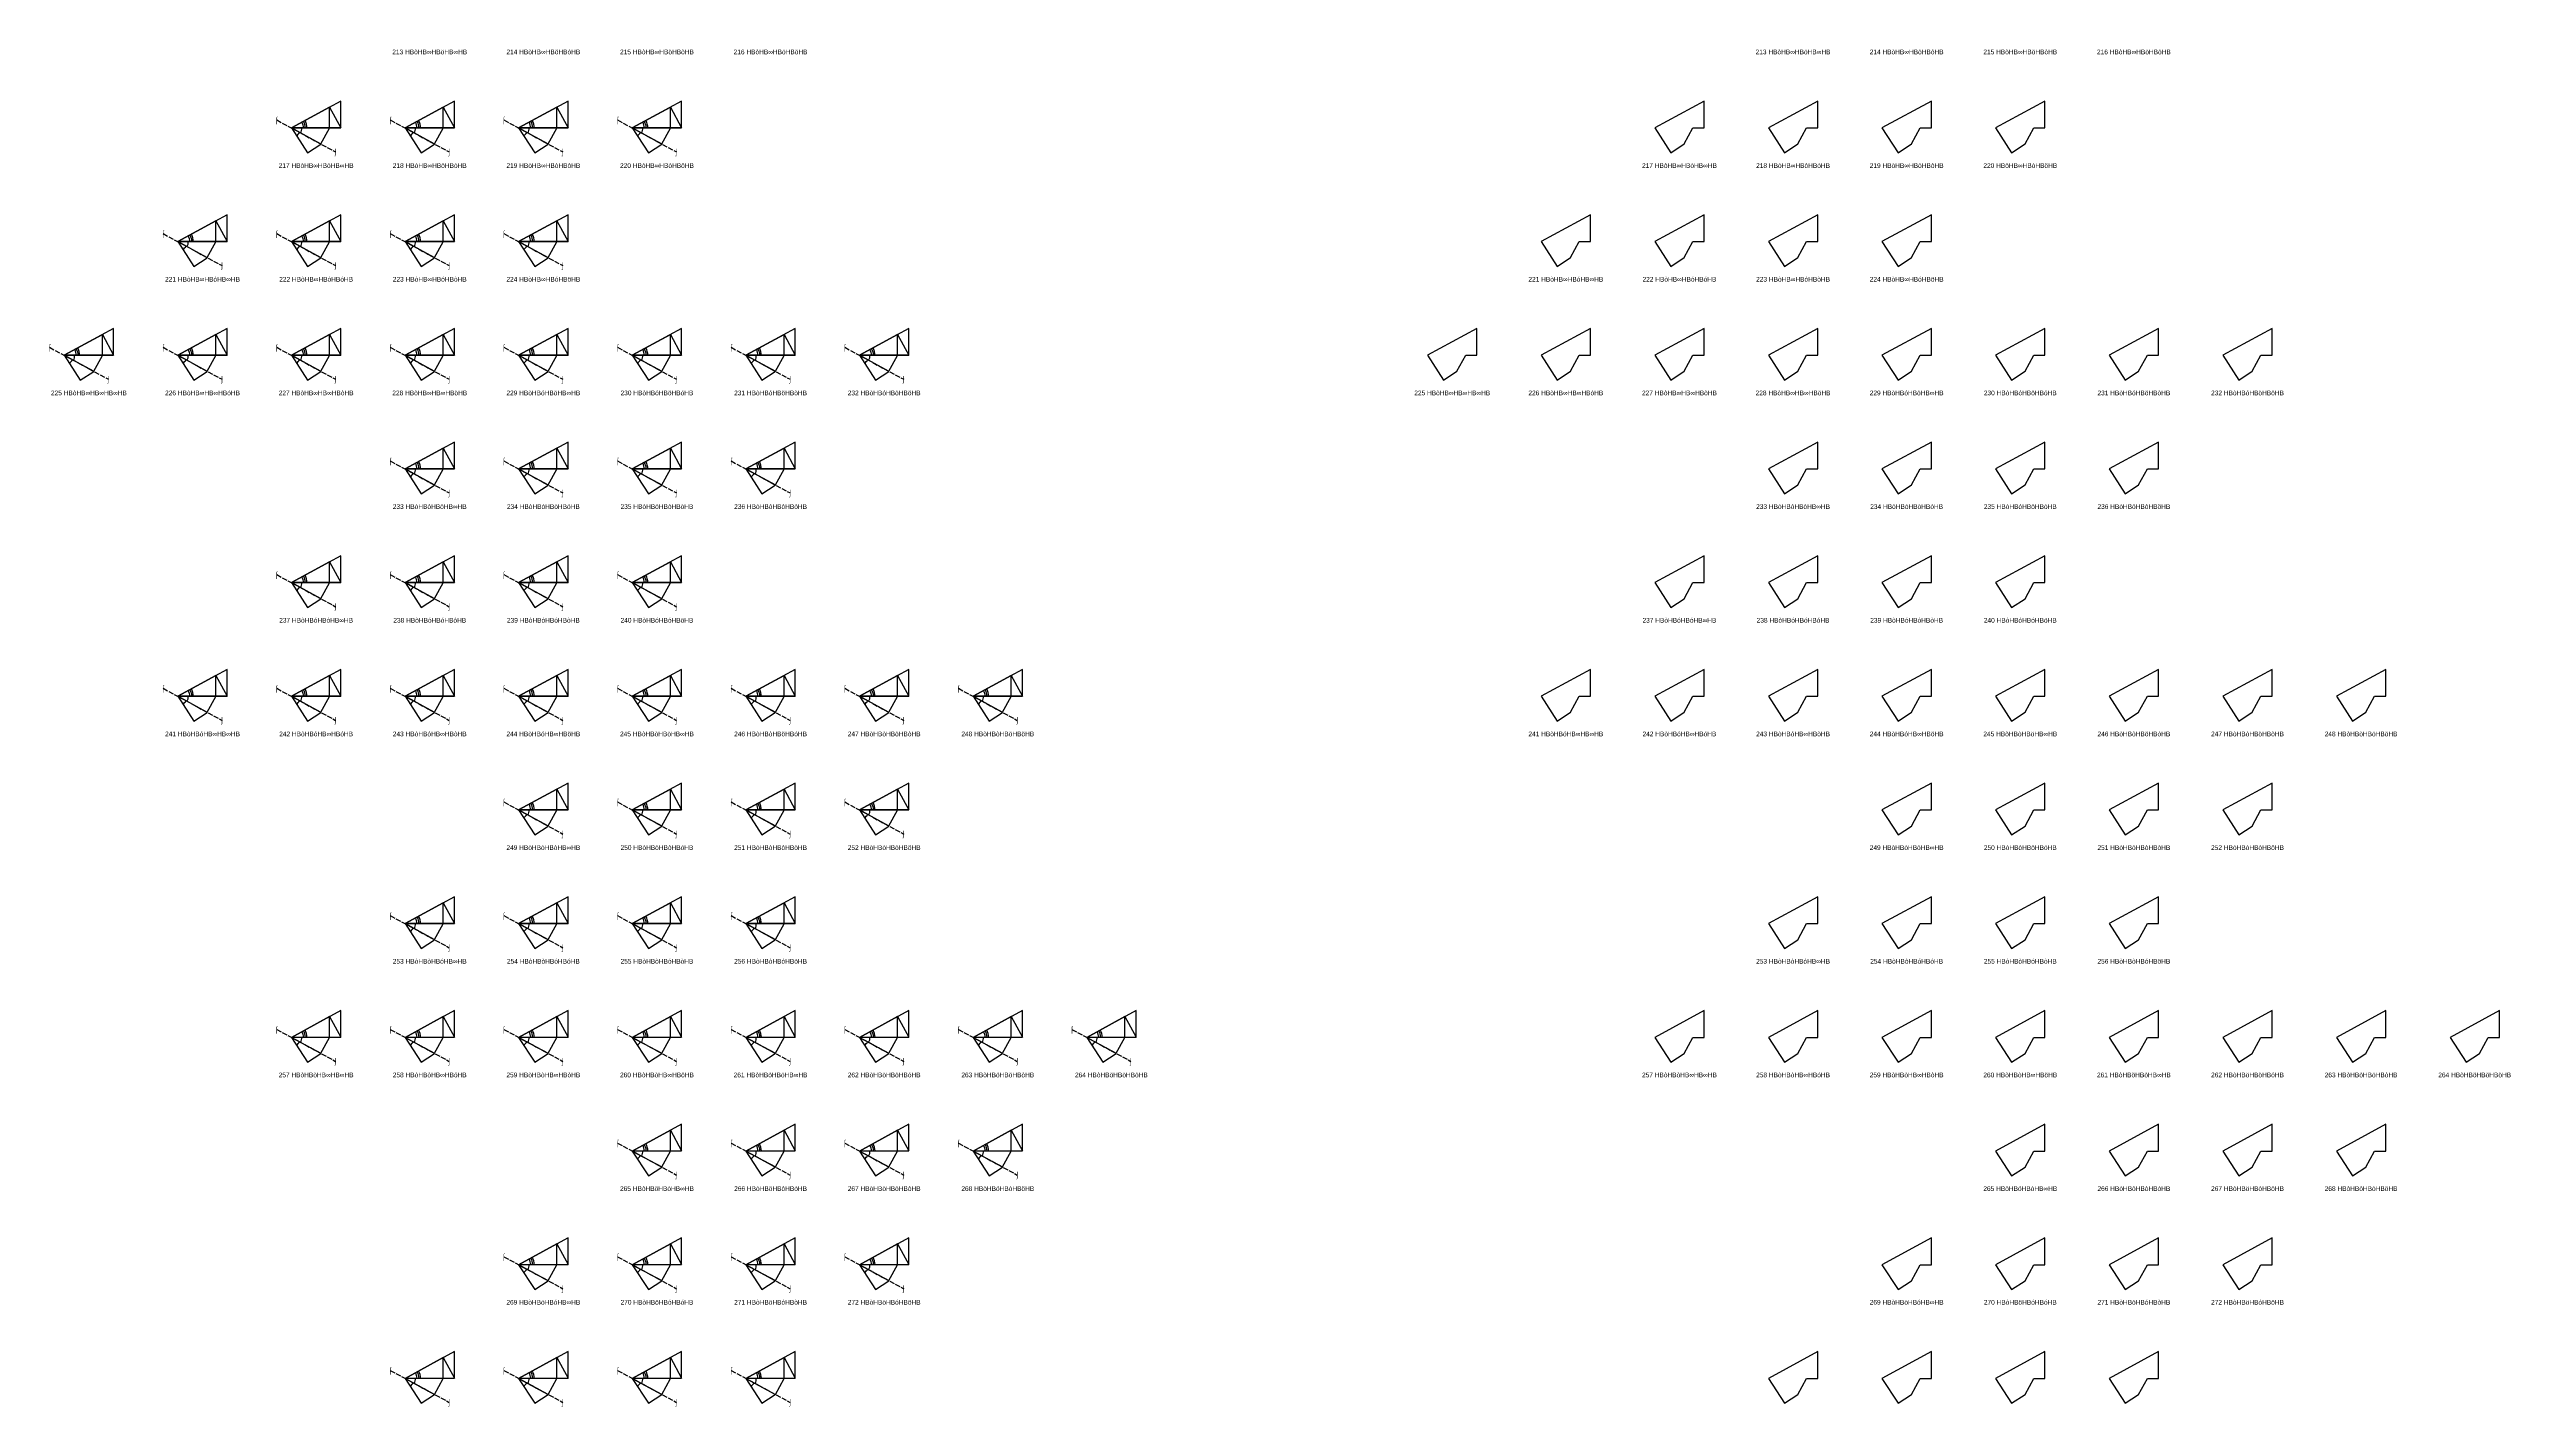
# Model space of a CAD drawing. Header units: millimetres. Extents: x 122552 to 1654769, y -10280102 to 62068.
# Drawn here: x 944506 to 1521892, y -2189367 to -1871117 of the extents above; entities that cross this region are included whole.
import ezdxf
from ezdxf.enums import TextEntityAlignment as Align

# ---------------------------------------------------------------- set-up
doc = ezdxf.new("R2010")
doc.units = ezdxf.units.MM
doc.linetypes.add('ACAD_ISO02W100', pattern=[15, 12, -3])
for name, color, linetype in [('BASE', 170, 'Continuous'), ('HYPOTENUSE', 20, 'Continuous'), ('PERPENDICULAR', 90, 'Continuous'), ('Standard', 7, 'Continuous')]:
    doc.layers.add(name, color=color, linetype=linetype)
doc.styles.add('Arial', font='arial_0.ttf')

# ---------------------------------------------------------------- blocks, each defined once
blk = doc.blocks.new('fundamental_block_GT')
at = {"color": 4}
blk.add_arc((0, -2), 277, 359.9799, 28.4254, dxfattribs=at)
at = {"layer": 'BASE'}
blk.add_line((0, 0), (879, -7), dxfattribs=at)
at = {"layer": 'HYPOTENUSE'}
blk.add_line((883, 469), (0, 0), dxfattribs=at)
at = {"layer": 'PERPENDICULAR'}
blk.add_line((879, -7), (883, 469), dxfattribs=at)

msp = doc.modelspace()

# ---------------------------------------------------------------- linework, layer by layer
at = {"linetype": 'ACAD_ISO02W100', "ltscale": 100}
for p, q in [((997857, -1887697), (1011687, -1895202)), ((1024506, -1887697), (1038335, -1895202)), ((1051155, -1887697), (1064984, -1895202)), ((1077803, -1887697), (1091633, -1895202)), ((971209, -1914346), (985038, -1921851)), ((997857, -1914346), (1011687, -1921851)), ((1024506, -1914346), (1038335, -1921851)), ((1051155, -1914346), (1064984, -1921851)), ((944560, -1940995), (958389, -1948500)), ((971209, -1940995), (985038, -1948500)), ((997857, -1940995), (1011687, -1948500)), ((1024506, -1940995), (1038335, -1948500)), ((1051155, -1940995), (1064984, -1948500)), ((1077803, -1940995), (1091633, -1948500)), ((1104452, -1940995), (1118281, -1948500)), ((1131101, -1940995), (1144930, -1948500)), ((1024506, -1967643), (1038335, -1975148)), ((1051155, -1967643), (1064984, -1975148)), ((1077803, -1967643), (1091633, -1975148)), ((1104452, -1967643), (1118281, -1975148)), ((997857, -1994292), (1011687, -2001797)), ((1024506, -1994292), (1038335, -2001797)), ((1051155, -1994292), (1064984, -2001797)), ((1077803, -1994292), (1091633, -2001797)), ((971209, -2020941), (985038, -2028446)), ((997857, -2020941), (1011687, -2028446)), ((1024506, -2020941), (1038335, -2028446)), ((1051155, -2020941), (1064984, -2028446)), ((1077803, -2020941), (1091633, -2028446)), ((1104452, -2020941), (1118281, -2028446)), ((1131101, -2020941), (1144930, -2028446)), ((1157749, -2020941), (1171579, -2028446)), ((1051155, -2047589), (1064984, -2055094)), ((1077803, -2047589), (1091633, -2055094)), ((1104452, -2047589), (1118281, -2055094)), ((1131101, -2047589), (1144930, -2055094)), ((1024506, -2074238), (1038335, -2081743)), ((1051155, -2074238), (1064984, -2081743)), ((1077803, -2074238), (1091633, -2081743)), ((1104452, -2074238), (1118281, -2081743)), ((997857, -2100887), (1011687, -2108392)), ((1024506, -2100887), (1038335, -2108392)), ((1051155, -2100887), (1064984, -2108392)), ((1077803, -2100887), (1091633, -2108392)), ((1104452, -2100887), (1118281, -2108392)), ((1131101, -2100887), (1144930, -2108392)), ((1157749, -2100887), (1171579, -2108392)), ((1184398, -2100887), (1198227, -2108392)), ((1077803, -2127535), (1091633, -2135040)), ((1104452, -2127535), (1118281, -2135040)), ((1131101, -2127535), (1144930, -2135040)), ((1157749, -2127535), (1171579, -2135040)), ((1051155, -2154184), (1064984, -2161689)), ((1077803, -2154184), (1091633, -2161689)), ((1104452, -2154184), (1118281, -2161689)), ((1131101, -2154184), (1144930, -2161689)), ((1024506, -2180833), (1038335, -2188338)), ((1051155, -2180833), (1064984, -2188338)), ((1077803, -2180833), (1091633, -2188338)), ((1104452, -2180833), (1118281, -2188338))]:
    msp.add_line(p, q, dxfattribs=at)
for points in [[(1330050, -1889574), (1332686, -1889574), (1332686, -1883285), (1321099, -1889574), (1324867, -1895371), (1328013, -1893326)], [(1356698, -1889574), (1359335, -1889574), (1359335, -1883285), (1347747, -1889574), (1351516, -1895371), (1354662, -1893326)], [(1383347, -1889574), (1385983, -1889574), (1385983, -1883285), (1374396, -1889574), (1378164, -1895371), (1381311, -1893326)], [(1409996, -1889574), (1412632, -1889574), (1412632, -1883285), (1401045, -1889574), (1404813, -1895371), (1407959, -1893326)], [(1303401, -1916222), (1306037, -1916222), (1306037, -1909934), (1294450, -1916222), (1298218, -1922020), (1301365, -1919975)], [(1330050, -1916222), (1332686, -1916222), (1332686, -1909934), (1321099, -1916222), (1324867, -1922020), (1328013, -1919975)], [(1356698, -1916222), (1359335, -1916222), (1359335, -1909934), (1347747, -1916222), (1351516, -1922020), (1354662, -1919975)], [(1383347, -1916222), (1385983, -1916222), (1385983, -1909934), (1374396, -1916222), (1378164, -1922020), (1381311, -1919975)], [(1276752, -1942871), (1279389, -1942871), (1279389, -1936583), (1267801, -1942871), (1271570, -1948669), (1274716, -1946623)], [(1303401, -1942871), (1306037, -1942871), (1306037, -1936583), (1294450, -1942871), (1298218, -1948669), (1301365, -1946623)], [(1330050, -1942871), (1332686, -1942871), (1332686, -1936583), (1321099, -1942871), (1324867, -1948669), (1328013, -1946623)], [(1356698, -1942871), (1359335, -1942871), (1359335, -1936583), (1347747, -1942871), (1351516, -1948669), (1354662, -1946623)], [(1383347, -1942871), (1385983, -1942871), (1385983, -1936583), (1374396, -1942871), (1378164, -1948669), (1381311, -1946623)], [(1409996, -1942871), (1412632, -1942871), (1412632, -1936583), (1401045, -1942871), (1404813, -1948669), (1407959, -1946623)], [(1436644, -1942871), (1439281, -1942871), (1439281, -1936583), (1427693, -1942871), (1431462, -1948669), (1434608, -1946623)], [(1463293, -1942871), (1465929, -1942871), (1465929, -1936583), (1454342, -1942871), (1458110, -1948669), (1461257, -1946623)], [(1356698, -1969520), (1359335, -1969520), (1359335, -1963231), (1347747, -1969520), (1351516, -1975317), (1354662, -1973272)], [(1383347, -1969520), (1385983, -1969520), (1385983, -1963231), (1374396, -1969520), (1378164, -1975317), (1381311, -1973272)], [(1409996, -1969520), (1412632, -1969520), (1412632, -1963231), (1401045, -1969520), (1404813, -1975317), (1407959, -1973272)], [(1436644, -1969520), (1439281, -1969520), (1439281, -1963231), (1427693, -1969520), (1431462, -1975317), (1434608, -1973272)], [(1330050, -1996168), (1332686, -1996168), (1332686, -1989880), (1321099, -1996168), (1324867, -2001966), (1328013, -1999921)], [(1356698, -1996168), (1359335, -1996168), (1359335, -1989880), (1347747, -1996168), (1351516, -2001966), (1354662, -1999921)], [(1383347, -1996168), (1385983, -1996168), (1385983, -1989880), (1374396, -1996168), (1378164, -2001966), (1381311, -1999921)], [(1409996, -1996168), (1412632, -1996168), (1412632, -1989880), (1401045, -1996168), (1404813, -2001966), (1407959, -1999921)], [(1303401, -2022817), (1306037, -2022817), (1306037, -2016529), (1294450, -2022817), (1298218, -2028615), (1301365, -2026569)], [(1330050, -2022817), (1332686, -2022817), (1332686, -2016529), (1321099, -2022817), (1324867, -2028615), (1328013, -2026569)], [(1356698, -2022817), (1359335, -2022817), (1359335, -2016529), (1347747, -2022817), (1351516, -2028615), (1354662, -2026569)], [(1383347, -2022817), (1385983, -2022817), (1385983, -2016529), (1374396, -2022817), (1378164, -2028615), (1381311, -2026569)], [(1409996, -2022817), (1412632, -2022817), (1412632, -2016529), (1401045, -2022817), (1404813, -2028615), (1407959, -2026569)], [(1436644, -2022817), (1439281, -2022817), (1439281, -2016529), (1427693, -2022817), (1431462, -2028615), (1434608, -2026569)], [(1463293, -2022817), (1465929, -2022817), (1465929, -2016529), (1454342, -2022817), (1458110, -2028615), (1461257, -2026569)], [(1489942, -2022817), (1492578, -2022817), (1492578, -2016529), (1480991, -2022817), (1484759, -2028615), (1487905, -2026569)], [(1383347, -2049466), (1385983, -2049466), (1385983, -2043177), (1374396, -2049466), (1378164, -2055263), (1381311, -2053218)], [(1409996, -2049466), (1412632, -2049466), (1412632, -2043177), (1401045, -2049466), (1404813, -2055263), (1407959, -2053218)], [(1436644, -2049466), (1439281, -2049466), (1439281, -2043177), (1427693, -2049466), (1431462, -2055263), (1434608, -2053218)], [(1463293, -2049466), (1465929, -2049466), (1465929, -2043177), (1454342, -2049466), (1458110, -2055263), (1461257, -2053218)], [(1356698, -2076114), (1359335, -2076114), (1359335, -2069826), (1347747, -2076114), (1351516, -2081912), (1354662, -2079867)], [(1383347, -2076114), (1385983, -2076114), (1385983, -2069826), (1374396, -2076114), (1378164, -2081912), (1381311, -2079867)], [(1409996, -2076114), (1412632, -2076114), (1412632, -2069826), (1401045, -2076114), (1404813, -2081912), (1407959, -2079867)], [(1436644, -2076114), (1439281, -2076114), (1439281, -2069826), (1427693, -2076114), (1431462, -2081912), (1434608, -2079867)], [(1330050, -2102763), (1332686, -2102763), (1332686, -2096475), (1321099, -2102763), (1324867, -2108561), (1328013, -2106515)], [(1356698, -2102763), (1359335, -2102763), (1359335, -2096475), (1347747, -2102763), (1351516, -2108561), (1354662, -2106515)], [(1383347, -2102763), (1385983, -2102763), (1385983, -2096475), (1374396, -2102763), (1378164, -2108561), (1381311, -2106515)], [(1409996, -2102763), (1412632, -2102763), (1412632, -2096475), (1401045, -2102763), (1404813, -2108561), (1407959, -2106515)], [(1436644, -2102763), (1439281, -2102763), (1439281, -2096475), (1427693, -2102763), (1431462, -2108561), (1434608, -2106515)], [(1463293, -2102763), (1465929, -2102763), (1465929, -2096475), (1454342, -2102763), (1458110, -2108561), (1461257, -2106515)], [(1489942, -2102763), (1492578, -2102763), (1492578, -2096475), (1480991, -2102763), (1484759, -2108561), (1487905, -2106515)], [(1516590, -2102763), (1519227, -2102763), (1519227, -2096475), (1507639, -2102763), (1511408, -2108561), (1514554, -2106515)], [(1409996, -2129412), (1412632, -2129412), (1412632, -2123123), (1401045, -2129412), (1404813, -2135209), (1407959, -2133164)], [(1436644, -2129412), (1439281, -2129412), (1439281, -2123123), (1427693, -2129412), (1431462, -2135209), (1434608, -2133164)], [(1463293, -2129412), (1465929, -2129412), (1465929, -2123123), (1454342, -2129412), (1458110, -2135209), (1461257, -2133164)], [(1489942, -2129412), (1492578, -2129412), (1492578, -2123123), (1480991, -2129412), (1484759, -2135209), (1487905, -2133164)], [(1383347, -2156060), (1385983, -2156060), (1385983, -2149772), (1374396, -2156060), (1378164, -2161858), (1381311, -2159813)], [(1409996, -2156060), (1412632, -2156060), (1412632, -2149772), (1401045, -2156060), (1404813, -2161858), (1407959, -2159813)], [(1436644, -2156060), (1439281, -2156060), (1439281, -2149772), (1427693, -2156060), (1431462, -2161858), (1434608, -2159813)], [(1463293, -2156060), (1465929, -2156060), (1465929, -2149772), (1454342, -2156060), (1458110, -2161858), (1461257, -2159813)], [(1356698, -2182709), (1359335, -2182709), (1359335, -2176421), (1347747, -2182709), (1351516, -2188507), (1354662, -2186461)], [(1383347, -2182709), (1385983, -2182709), (1385983, -2176421), (1374396, -2182709), (1378164, -2188507), (1381311, -2186461)], [(1409996, -2182709), (1412632, -2182709), (1412632, -2176421), (1401045, -2182709), (1404813, -2188507), (1407959, -2186461)], [(1436644, -2182709), (1439281, -2182709), (1439281, -2176421), (1427693, -2182709), (1431462, -2188507), (1434608, -2186461)]]:
    msp.add_lwpolyline(points, close=True)

# ---------------------------------------------------------------- block references
for p, xscale, yscale, zscale, rotation in [((1001315, -1889574), 7.867265571233827, 7.867265571233827, 7.867265571233827, 303.5116672382171), ((1001315, -1889574), -11.58735412275403, 11.58735412275403, 11.58735412275403, 207.9999999999996), ((1001315, -1889574), 10.18429076373601, 10.18429076373601, 10.18429076373601, 0.4883327617926961), ((1001315, -1889574), 8.95111837107369, 8.95111837107369, 8.95111837107369, 332.0000000000033), ((1027963, -1889574), 7.867265571233827, 7.867265571233827, 7.867265571233827, 303.5116672382171), ((1027963, -1889574), -11.58735412275403, 11.58735412275403, 11.58735412275403, 207.9999999999996), ((1027963, -1889574), 10.18429076373601, 10.18429076373601, 10.18429076373601, 0.4883327617926961), ((1027963, -1889574), 8.95111837107369, 8.95111837107369, 8.95111837107369, 332.0000000000033), ((1054612, -1889574), 7.867265571233827, 7.867265571233827, 7.867265571233827, 303.5116672382171), ((1054612, -1889574), -11.58735412275403, 11.58735412275403, 11.58735412275403, 207.9999999999996), ((1054612, -1889574), 10.18429076373601, 10.18429076373601, 10.18429076373601, 0.4883327617926961), ((1054612, -1889574), 8.95111837107369, 8.95111837107369, 8.95111837107369, 332.0000000000033), ((1081261, -1889574), 7.867265571233827, 7.867265571233827, 7.867265571233827, 303.5116672382171), ((1081261, -1889574), -11.58735412275403, 11.58735412275403, 11.58735412275403, 207.9999999999996), ((1081261, -1889574), 10.18429076373601, 10.18429076373601, 10.18429076373601, 0.4883327617926961), ((1081261, -1889574), 8.95111837107369, 8.95111837107369, 8.95111837107369, 332.0000000000033), ((974666, -1916222), 7.867265571233827, 7.867265571233827, 7.867265571233827, 303.5116672382171), ((974666, -1916222), -11.58735412275403, 11.58735412275403, 11.58735412275403, 207.9999999999996), ((974666, -1916222), 10.18429076373601, 10.18429076373601, 10.18429076373601, 0.4883327617926961), ((974666, -1916222), 8.95111837107369, 8.95111837107369, 8.95111837107369, 332.0000000000033), ((1001315, -1916222), 7.867265571233827, 7.867265571233827, 7.867265571233827, 303.5116672382171), ((1001315, -1916222), -11.58735412275403, 11.58735412275403, 11.58735412275403, 207.9999999999996), ((1001315, -1916222), 10.18429076373601, 10.18429076373601, 10.18429076373601, 0.4883327617926961), ((1001315, -1916222), 8.95111837107369, 8.95111837107369, 8.95111837107369, 332.0000000000033), ((1027963, -1916222), 7.867265571233827, 7.867265571233827, 7.867265571233827, 303.5116672382171), ((1027963, -1916222), -11.58735412275403, 11.58735412275403, 11.58735412275403, 207.9999999999996), ((1027963, -1916222), 10.18429076373601, 10.18429076373601, 10.18429076373601, 0.4883327617926961), ((1027963, -1916222), 8.95111837107369, 8.95111837107369, 8.95111837107369, 332.0000000000033), ((1054612, -1916222), 7.867265571233827, 7.867265571233827, 7.867265571233827, 303.5116672382171), ((1054612, -1916222), -11.58735412275403, 11.58735412275403, 11.58735412275403, 207.9999999999996), ((1054612, -1916222), 10.18429076373601, 10.18429076373601, 10.18429076373601, 0.4883327617926961), ((1054612, -1916222), 8.95111837107369, 8.95111837107369, 8.95111837107369, 332.0000000000033), ((948017, -1942871), -11.58735412275403, 11.58735412275403, 11.58735412275403, 207.9999999999996), ((948017, -1942871), 10.18429076373601, 10.18429076373601, 10.18429076373601, 0.4883327617926961), ((948017, -1942871), 8.95111837107369, 8.95111837107369, 8.95111837107369, 332.0000000000033), ((974666, -1942871), -11.58735412275403, 11.58735412275403, 11.58735412275403, 207.9999999999996), ((974666, -1942871), 10.18429076373601, 10.18429076373601, 10.18429076373601, 0.4883327617926961), ((974666, -1942871), 8.95111837107369, 8.95111837107369, 8.95111837107369, 332.0000000000033), ((1001315, -1942871), -11.58735412275403, 11.58735412275403, 11.58735412275403, 207.9999999999996), ((1001315, -1942871), 10.18429076373601, 10.18429076373601, 10.18429076373601, 0.4883327617926961), ((1001315, -1942871), 8.95111837107369, 8.95111837107369, 8.95111837107369, 332.0000000000033), ((1027963, -1942871), -11.58735412275403, 11.58735412275403, 11.58735412275403, 207.9999999999996), ((1027963, -1942871), 10.18429076373601, 10.18429076373601, 10.18429076373601, 0.4883327617926961), ((1027963, -1942871), 8.95111837107369, 8.95111837107369, 8.95111837107369, 332.0000000000033), ((1054612, -1942871), -11.58735412275403, 11.58735412275403, 11.58735412275403, 207.9999999999996), ((1054612, -1942871), 10.18429076373601, 10.18429076373601, 10.18429076373601, 0.4883327617926961), ((1054612, -1942871), 8.951118371073562, 8.951118371073562, 8.951118371073562, 332.0000000000004), ((1081261, -1942871), -11.58735412275403, 11.58735412275403, 11.58735412275403, 207.9999999999996), ((1081261, -1942871), 10.18429076373601, 10.18429076373601, 10.18429076373601, 0.4883327617926961), ((1081261, -1942871), 8.951118371073562, 8.951118371073562, 8.951118371073562, 332.0000000000004), ((1107909, -1942871), -11.58735412275403, 11.58735412275403, 11.58735412275403, 207.9999999999996), ((1107909, -1942871), 10.18429076373601, 10.18429076373601, 10.18429076373601, 0.4883327617926961), ((1107909, -1942871), 8.951118371073562, 8.951118371073562, 8.951118371073562, 332.0000000000004), ((1134558, -1942871), -11.58735412275403, 11.58735412275403, 11.58735412275403, 207.9999999999996), ((1134558, -1942871), 10.18429076373601, 10.18429076373601, 10.18429076373601, 0.4883327617926961), ((1134558, -1942871), 8.951118371073562, 8.951118371073562, 8.951118371073562, 332.0000000000004), ((948017, -1942871), 7.867265571233827, 7.867265571233827, 7.867265571233827, 303.5116672382171), ((974666, -1942871), 7.867265571233827, 7.867265571233827, 7.867265571233827, 303.5116672382171), ((1001315, -1942871), 7.867265571233827, 7.867265571233827, 7.867265571233827, 303.5116672382171), ((1027963, -1942871), 7.867265571233827, 7.867265571233827, 7.867265571233827, 303.5116672382171), ((1054612, -1942871), 7.867265571233844, 7.867265571233844, 7.867265571233844, 303.5116672382134), ((1081261, -1942871), 7.867265571233844, 7.867265571233844, 7.867265571233844, 303.5116672382134), ((1107909, -1942871), 7.867265571233844, 7.867265571233844, 7.867265571233844, 303.5116672382134), ((1134558, -1942871), 7.867265571233844, 7.867265571233844, 7.867265571233844, 303.5116672382134), ((1027963, -1969520), 7.86726557123363, 7.86726557123363, 7.86726557123363, 303.5116672382145), ((1027963, -1969520), -11.58735412275403, 11.58735412275403, 11.58735412275403, 207.9999999999996), ((1027963, -1969520), 10.18429076373601, 10.18429076373601, 10.18429076373601, 0.4883327617926961), ((1027963, -1969520), 8.951118371073443, 8.951118371073443, 8.951118371073443, 332.0000000000003), ((1054612, -1969520), 7.867265571233528, 7.867265571233528, 7.867265571233528, 303.511667238214), ((1054612, -1969520), -11.58735412275403, 11.58735412275403, 11.58735412275403, 207.9999999999996), ((1054612, -1969520), 10.18429076373601, 10.18429076373601, 10.18429076373601, 0.4883327617926961), ((1054612, -1969520), 8.951118371073443, 8.951118371073443, 8.951118371073443, 332.0000000000003), ((1081261, -1969520), 7.867265571233528, 7.867265571233528, 7.867265571233528, 303.511667238214), ((1081261, -1969520), -11.58735412275403, 11.58735412275403, 11.58735412275403, 207.9999999999996), ((1081261, -1969520), 10.18429076373601, 10.18429076373601, 10.18429076373601, 0.4883327617926961), ((1081261, -1969520), 8.951118371073443, 8.951118371073443, 8.951118371073443, 332.0000000000003), ((1107909, -1969520), 7.867265571233528, 7.867265571233528, 7.867265571233528, 303.511667238214), ((1107909, -1969520), -11.58735412275403, 11.58735412275403, 11.58735412275403, 207.9999999999996), ((1107909, -1969520), 10.18429076373601, 10.18429076373601, 10.18429076373601, 0.4883327617926961), ((1107909, -1969520), 8.951118371073443, 8.951118371073443, 8.951118371073443, 332.0000000000003), ((1001315, -1996168), -11.58735412275403, 11.58735412275403, 11.58735412275403, 207.9999999999996), ((1001315, -1996168), 10.18429076373601, 10.18429076373601, 10.18429076373601, 0.4883327617926961), ((1027963, -1996168), -11.58735412275403, 11.58735412275403, 11.58735412275403, 207.9999999999996), ((1027963, -1996168), 10.18429076373601, 10.18429076373601, 10.18429076373601, 0.4883327617926961), ((1054612, -1996168), -11.58735412275403, 11.58735412275403, 11.58735412275403, 207.9999999999996), ((1054612, -1996168), 10.18429076373601, 10.18429076373601, 10.18429076373601, 0.4883327617926961), ((1081261, -1996168), -11.58735412275403, 11.58735412275403, 11.58735412275403, 207.9999999999996), ((1081261, -1996168), 10.18429076373601, 10.18429076373601, 10.18429076373601, 0.4883327617926961), ((1001315, -1996168), 7.86726557123363, 7.86726557123363, 7.86726557123363, 303.5116672382145), ((1001315, -1996168), 8.951118371073443, 8.951118371073443, 8.951118371073443, 332.0000000000003), ((1027963, -1996168), 7.86726557123363, 7.86726557123363, 7.86726557123363, 303.5116672382145), ((1027963, -1996168), 8.951118371073443, 8.951118371073443, 8.951118371073443, 332.0000000000003), ((1054612, -1996168), 7.867265571233528, 7.867265571233528, 7.867265571233528, 303.511667238214), ((1054612, -1996168), 8.951118371073443, 8.951118371073443, 8.951118371073443, 332.0000000000003), ((1081261, -1996168), 7.867265571233528, 7.867265571233528, 7.867265571233528, 303.511667238214), ((1081261, -1996168), 8.951118371073443, 8.951118371073443, 8.951118371073443, 332.0000000000003), ((974666, -2022817), 7.86726557123363, 7.86726557123363, 7.86726557123363, 303.5116672382145), ((974666, -2022817), -11.58735412275403, 11.58735412275403, 11.58735412275403, 207.9999999999996), ((974666, -2022817), 10.18429076373601, 10.18429076373601, 10.18429076373601, 0.4883327617926961), ((974666, -2022817), 8.951118371073443, 8.951118371073443, 8.951118371073443, 332.0000000000003), ((1001315, -2022817), 7.86726557123363, 7.86726557123363, 7.86726557123363, 303.5116672382145), ((1001315, -2022817), -11.58735412275403, 11.58735412275403, 11.58735412275403, 207.9999999999996), ((1001315, -2022817), 10.18429076373601, 10.18429076373601, 10.18429076373601, 0.4883327617926961), ((1001315, -2022817), 8.951118371073443, 8.951118371073443, 8.951118371073443, 332.0000000000003), ((1027963, -2022817), 7.86726557123363, 7.86726557123363, 7.86726557123363, 303.5116672382145), ((1027963, -2022817), -11.58735412275403, 11.58735412275403, 11.58735412275403, 207.9999999999996), ((1027963, -2022817), 10.18429076373601, 10.18429076373601, 10.18429076373601, 0.4883327617926961), ((1027963, -2022817), 8.951118371073443, 8.951118371073443, 8.951118371073443, 332.0000000000003), ((1054612, -2022817), 7.867265571233528, 7.867265571233528, 7.867265571233528, 303.511667238214), ((1054612, -2022817), -11.58735412275403, 11.58735412275403, 11.58735412275403, 207.9999999999996), ((1054612, -2022817), 10.18429076373601, 10.18429076373601, 10.18429076373601, 0.4883327617926961), ((1054612, -2022817), 8.951118371073443, 8.951118371073443, 8.951118371073443, 332.0000000000003), ((1081261, -2022817), 7.867265571233938, 7.867265571233938, 7.867265571233938, 303.5116672382156), ((1081261, -2022817), -11.58735412275403, 11.58735412275403, 11.58735412275403, 207.9999999999996), ((1081261, -2022817), 10.18429076373601, 10.18429076373601, 10.18429076373601, 0.4883327617926961), ((1081261, -2022817), 8.951118371073806, 8.951118371073806, 8.951118371073806, 332.0000000000033), ((1107909, -2022817), 7.867265571233938, 7.867265571233938, 7.867265571233938, 303.5116672382156), ((1107909, -2022817), -11.58735412275403, 11.58735412275403, 11.58735412275403, 207.9999999999996), ((1107909, -2022817), 10.18429076373601, 10.18429076373601, 10.18429076373601, 0.4883327617926961), ((1107909, -2022817), 8.951118371073806, 8.951118371073806, 8.951118371073806, 332.0000000000033), ((1134558, -2022817), 7.867265571233938, 7.867265571233938, 7.867265571233938, 303.5116672382156), ((1134558, -2022817), -11.58735412275403, 11.58735412275403, 11.58735412275403, 207.9999999999996), ((1134558, -2022817), 10.18429076373601, 10.18429076373601, 10.18429076373601, 0.4883327617926961), ((1134558, -2022817), 8.951118371073806, 8.951118371073806, 8.951118371073806, 332.0000000000033), ((1161207, -2022817), 7.867265571233938, 7.867265571233938, 7.867265571233938, 303.5116672382156), ((1161207, -2022817), -11.58735412275403, 11.58735412275403, 11.58735412275403, 207.9999999999996), ((1161207, -2022817), 10.18429076373601, 10.18429076373601, 10.18429076373601, 0.4883327617926961), ((1161207, -2022817), 8.951118371073806, 8.951118371073806, 8.951118371073806, 332.0000000000033), ((1054612, -2049466), 7.867265571233938, 7.867265571233938, 7.867265571233938, 303.5116672382156), ((1054612, -2049466), -11.58735412275403, 11.58735412275403, 11.58735412275403, 207.9999999999996), ((1054612, -2049466), 10.18429076373601, 10.18429076373601, 10.18429076373601, 0.4883327617926961), ((1054612, -2049466), 8.951118371073806, 8.951118371073806, 8.951118371073806, 332.0000000000033), ((1081261, -2049466), 7.867265571233938, 7.867265571233938, 7.867265571233938, 303.5116672382156), ((1081261, -2049466), -11.58735412275403, 11.58735412275403, 11.58735412275403, 207.9999999999996), ((1081261, -2049466), 10.18429076373601, 10.18429076373601, 10.18429076373601, 0.4883327617926961), ((1081261, -2049466), 8.951118371073806, 8.951118371073806, 8.951118371073806, 332.0000000000033), ((1107909, -2049466), 7.867265571233938, 7.867265571233938, 7.867265571233938, 303.5116672382156), ((1107909, -2049466), -11.58735412275403, 11.58735412275403, 11.58735412275403, 207.9999999999996), ((1107909, -2049466), 10.18429076373601, 10.18429076373601, 10.18429076373601, 0.4883327617926961), ((1107909, -2049466), 8.951118371073806, 8.951118371073806, 8.951118371073806, 332.0000000000033), ((1134558, -2049466), 7.867265571233938, 7.867265571233938, 7.867265571233938, 303.5116672382156), ((1134558, -2049466), -11.58735412275403, 11.58735412275403, 11.58735412275403, 207.9999999999996), ((1134558, -2049466), 10.18429076373601, 10.18429076373601, 10.18429076373601, 0.4883327617926961), ((1134558, -2049466), 8.951118371073806, 8.951118371073806, 8.951118371073806, 332.0000000000033), ((1027963, -2076114), -11.58735412275403, 11.58735412275403, 11.58735412275403, 207.9999999999996), ((1027963, -2076114), 10.18429076373601, 10.18429076373601, 10.18429076373601, 0.4883327617926961), ((1027963, -2076114), 8.95111837107369, 8.95111837107369, 8.95111837107369, 332.0000000000033), ((1054612, -2076114), -11.58735412275403, 11.58735412275403, 11.58735412275403, 207.9999999999996), ((1054612, -2076114), 10.18429076373601, 10.18429076373601, 10.18429076373601, 0.4883327617926961), ((1054612, -2076114), 8.95111837107369, 8.95111837107369, 8.95111837107369, 332.0000000000033), ((1081261, -2076114), -11.58735412275403, 11.58735412275403, 11.58735412275403, 207.9999999999996), ((1081261, -2076114), 10.18429076373601, 10.18429076373601, 10.18429076373601, 0.4883327617926961), ((1081261, -2076114), 8.95111837107369, 8.95111837107369, 8.95111837107369, 332.0000000000033), ((1107909, -2076114), -11.58735412275403, 11.58735412275403, 11.58735412275403, 207.9999999999996), ((1107909, -2076114), 10.18429076373601, 10.18429076373601, 10.18429076373601, 0.4883327617926961), ((1107909, -2076114), 8.95111837107369, 8.95111837107369, 8.95111837107369, 332.0000000000033), ((1027963, -2076114), 7.867265571233827, 7.867265571233827, 7.867265571233827, 303.5116672382171), ((1054612, -2076114), 7.867265571233827, 7.867265571233827, 7.867265571233827, 303.5116672382171), ((1081261, -2076114), 7.867265571233827, 7.867265571233827, 7.867265571233827, 303.5116672382171), ((1107909, -2076114), 7.867265571233827, 7.867265571233827, 7.867265571233827, 303.5116672382171), ((1001315, -2102763), 7.867265571232967, 7.867265571232967, 7.867265571232967, 303.5116672382053), ((1001315, -2102763), -11.58735412275403, 11.58735412275403, 11.58735412275403, 207.9999999999996), ((1001315, -2102763), 10.18429076373601, 10.18429076373601, 10.18429076373601, 0.4883327617926961), ((1001315, -2102763), 8.95111837107369, 8.95111837107369, 8.95111837107369, 332.0000000000033), ((1027963, -2102763), 7.867265571232967, 7.867265571232967, 7.867265571232967, 303.5116672382053), ((1027963, -2102763), -11.58735412275403, 11.58735412275403, 11.58735412275403, 207.9999999999996), ((1027963, -2102763), 10.18429076373601, 10.18429076373601, 10.18429076373601, 0.4883327617926961), ((1027963, -2102763), 8.95111837107369, 8.95111837107369, 8.95111837107369, 332.0000000000033), ((1054612, -2102763), 7.867265571232967, 7.867265571232967, 7.867265571232967, 303.5116672382053), ((1054612, -2102763), -11.58735412275403, 11.58735412275403, 11.58735412275403, 207.9999999999996), ((1054612, -2102763), 10.18429076373601, 10.18429076373601, 10.18429076373601, 0.4883327617926961), ((1054612, -2102763), 8.95111837107369, 8.95111837107369, 8.95111837107369, 332.0000000000033), ((1081261, -2102763), 7.867265571232967, 7.867265571232967, 7.867265571232967, 303.5116672382053), ((1081261, -2102763), -11.58735412275403, 11.58735412275403, 11.58735412275403, 207.9999999999996), ((1081261, -2102763), 10.18429076373601, 10.18429076373601, 10.18429076373601, 0.4883327617926961), ((1081261, -2102763), 8.95111837107369, 8.95111837107369, 8.95111837107369, 332.0000000000033), ((1107909, -2102763), 7.867265571232967, 7.867265571232967, 7.867265571232967, 303.5116672382053), ((1107909, -2102763), -11.58735412275403, 11.58735412275403, 11.58735412275403, 207.9999999999996), ((1107909, -2102763), 10.18429076373601, 10.18429076373601, 10.18429076373601, 0.4883327617926961), ((1107909, -2102763), 8.951118371073806, 8.951118371073806, 8.951118371073806, 332.0000000000033), ((1134558, -2102763), 7.867265571232967, 7.867265571232967, 7.867265571232967, 303.5116672382053), ((1134558, -2102763), -11.58735412275403, 11.58735412275403, 11.58735412275403, 207.9999999999996), ((1134558, -2102763), 10.18429076373601, 10.18429076373601, 10.18429076373601, 0.4883327617926961), ((1134558, -2102763), 8.951118371073806, 8.951118371073806, 8.951118371073806, 332.0000000000033), ((1161207, -2102763), 7.867265571232967, 7.867265571232967, 7.867265571232967, 303.5116672382053), ((1161207, -2102763), -11.58735412275403, 11.58735412275403, 11.58735412275403, 207.9999999999996), ((1161207, -2102763), 10.18429076373601, 10.18429076373601, 10.18429076373601, 0.4883327617926961), ((1161207, -2102763), 8.951118371073806, 8.951118371073806, 8.951118371073806, 332.0000000000033), ((1187855, -2102763), 7.867265571232967, 7.867265571232967, 7.867265571232967, 303.5116672382053), ((1187855, -2102763), -11.58735412275403, 11.58735412275403, 11.58735412275403, 207.9999999999996), ((1187855, -2102763), 10.18429076373601, 10.18429076373601, 10.18429076373601, 0.4883327617926961), ((1187855, -2102763), 8.951118371073806, 8.951118371073806, 8.951118371073806, 332.0000000000033), ((1081261, -2129412), -11.58735412275403, 11.58735412275403, 11.58735412275403, 207.9999999999996), ((1081261, -2129412), 10.18429076373601, 10.18429076373601, 10.18429076373601, 0.4883327617926961), ((1107909, -2129412), -11.58735412275403, 11.58735412275403, 11.58735412275403, 207.9999999999996), ((1107909, -2129412), 10.18429076373601, 10.18429076373601, 10.18429076373601, 0.4883327617926961), ((1134558, -2129412), -11.58735412275403, 11.58735412275403, 11.58735412275403, 207.9999999999996), ((1134558, -2129412), 10.18429076373601, 10.18429076373601, 10.18429076373601, 0.4883327617926961), ((1161207, -2129412), -11.58735412275403, 11.58735412275403, 11.58735412275403, 207.9999999999996), ((1161207, -2129412), 10.18429076373601, 10.18429076373601, 10.18429076373601, 0.4883327617926961), ((1081261, -2129412), 7.867265571232967, 7.867265571232967, 7.867265571232967, 303.5116672382053), ((1081261, -2129412), 8.951118371073806, 8.951118371073806, 8.951118371073806, 332.0000000000033), ((1107909, -2129412), 7.867265571232967, 7.867265571232967, 7.867265571232967, 303.5116672382053), ((1107909, -2129412), 8.951118371073806, 8.951118371073806, 8.951118371073806, 332.0000000000033), ((1134558, -2129412), 7.867265571232967, 7.867265571232967, 7.867265571232967, 303.5116672382053), ((1134558, -2129412), 8.951118371073806, 8.951118371073806, 8.951118371073806, 332.0000000000033), ((1161207, -2129412), 7.867265571232967, 7.867265571232967, 7.867265571232967, 303.5116672382053), ((1161207, -2129412), 8.951118371073806, 8.951118371073806, 8.951118371073806, 332.0000000000033), ((1054612, -2156060), -11.58735412275403, 11.58735412275403, 11.58735412275403, 207.9999999999996), ((1054612, -2156060), 10.18429076373601, 10.18429076373601, 10.18429076373601, 0.4883327617926961), ((1054612, -2156060), 8.951118371073806, 8.951118371073806, 8.951118371073806, 332.0000000000033), ((1081261, -2156060), -11.58735412275403, 11.58735412275403, 11.58735412275403, 207.9999999999996), ((1081261, -2156060), 10.18429076373601, 10.18429076373601, 10.18429076373601, 0.4883327617926961), ((1081261, -2156060), 8.951118371073806, 8.951118371073806, 8.951118371073806, 332.0000000000033), ((1107909, -2156060), -11.58735412275403, 11.58735412275403, 11.58735412275403, 207.9999999999996), ((1107909, -2156060), 10.18429076373601, 10.18429076373601, 10.18429076373601, 0.4883327617926961), ((1107909, -2156060), 8.951118371073806, 8.951118371073806, 8.951118371073806, 332.0000000000033), ((1134558, -2156060), -11.58735412275403, 11.58735412275403, 11.58735412275403, 207.9999999999996), ((1134558, -2156060), 10.18429076373601, 10.18429076373601, 10.18429076373601, 0.4883327617926961), ((1134558, -2156060), 8.951118371073806, 8.951118371073806, 8.951118371073806, 332.0000000000033), ((1054612, -2156060), 7.867265571232967, 7.867265571232967, 7.867265571232967, 303.5116672382053), ((1081261, -2156060), 7.867265571232967, 7.867265571232967, 7.867265571232967, 303.5116672382053), ((1107909, -2156060), 7.867265571232967, 7.867265571232967, 7.867265571232967, 303.5116672382053), ((1134558, -2156060), 7.867265571232967, 7.867265571232967, 7.867265571232967, 303.5116672382053), ((1027963, -2182709), 7.867265571232967, 7.867265571232967, 7.867265571232967, 303.5116672382053), ((1027963, -2182709), -11.58735412275403, 11.58735412275403, 11.58735412275403, 207.9999999999996), ((1027963, -2182709), 10.18429076373601, 10.18429076373601, 10.18429076373601, 0.4883327617926961), ((1027963, -2182709), 8.95111837107369, 8.95111837107369, 8.95111837107369, 332.0000000000033), ((1054612, -2182709), 7.867265571232967, 7.867265571232967, 7.867265571232967, 303.5116672382053), ((1054612, -2182709), -11.58735412275403, 11.58735412275403, 11.58735412275403, 207.9999999999996), ((1054612, -2182709), 10.18429076373601, 10.18429076373601, 10.18429076373601, 0.4883327617926961), ((1054612, -2182709), 8.95111837107369, 8.95111837107369, 8.95111837107369, 332.0000000000033), ((1081261, -2182709), 7.867265571232967, 7.867265571232967, 7.867265571232967, 303.5116672382053), ((1081261, -2182709), -11.58735412275403, 11.58735412275403, 11.58735412275403, 207.9999999999996), ((1081261, -2182709), 10.18429076373601, 10.18429076373601, 10.18429076373601, 0.4883327617926961), ((1081261, -2182709), 8.95111837107369, 8.95111837107369, 8.95111837107369, 332.0000000000033), ((1107909, -2182709), 7.867265571232967, 7.867265571232967, 7.867265571232967, 303.5116672382053), ((1107909, -2182709), -11.58735412275403, 11.58735412275403, 11.58735412275403, 207.9999999999996), ((1107909, -2182709), 10.18429076373601, 10.18429076373601, 10.18429076373601, 0.4883327617926961), ((1107909, -2182709), 8.95111837107369, 8.95111837107369, 8.95111837107369, 332.0000000000033)]:
    msp.add_blockref('fundamental_block_GT', p, dxfattribs=dict(xscale=xscale, yscale=yscale, zscale=zscale, rotation=rotation))
at = {"layer": 'Standard', "xscale": 13.18371388650824, "yscale": 13.18371388650824, "zscale": 13.18371388650824, "rotation": 0.4883327617913192}
for p in [(1001315, -1889574), (1027963, -1889574), (1054612, -1889574), (1081261, -1889574), (974666, -1916222), (1001315, -1916222), (1027963, -1916222), (1054612, -1916222), (948017, -1942871), (974666, -1942871), (1001315, -1942871), (1027963, -1942871), (1054612, -1942871), (1081261, -1942871), (1107909, -1942871), (1134558, -1942871), (1027963, -1969520), (1054612, -1969520), (1081261, -1969520), (1107909, -1969520), (1001315, -1996168), (1027963, -1996168), (1054612, -1996168), (1081261, -1996168), (974666, -2022817), (1001315, -2022817), (1027963, -2022817), (1054612, -2022817), (1081261, -2022817), (1107909, -2022817), (1134558, -2022817), (1161207, -2022817), (1054612, -2049466), (1081261, -2049466), (1107909, -2049466), (1134558, -2049466), (1027963, -2076114), (1054612, -2076114), (1081261, -2076114), (1107909, -2076114), (1001315, -2102763), (1027963, -2102763), (1054612, -2102763), (1081261, -2102763), (1107909, -2102763), (1134558, -2102763), (1161207, -2102763), (1187855, -2102763), (1081261, -2129412), (1107909, -2129412), (1134558, -2129412), (1161207, -2129412), (1054612, -2156060), (1081261, -2156060), (1107909, -2156060), (1134558, -2156060), (1027963, -2182709), (1054612, -2182709), (1081261, -2182709), (1107909, -2182709)]:
    msp.add_blockref('fundamental_block_GT', p, dxfattribs=at)

# ---------------------------------------------------------------- texts
at = {"style": 'Arial'}
for s, p in [('213 HBòHB∞HBöHB∞HB', (1033757, -1871744)), ('214 HBòHB∞HBöHBóHB', (1060406, -1871744)), ('215 HBòHB∞HBöHBòHB', (1087054, -1871744)), ('216 HBòHB∞HBöHBöHB', (1113703, -1871744)), ('213 HBòHB∞HBöHB∞HB', (1353541, -1871744)), ('214 HBòHB∞HBöHBóHB', (1380190, -1871744)), ('215 HBòHB∞HBöHBòHB', (1406838, -1871744)), ('216 HBòHB∞HBöHBöHB', (1433487, -1871744)), ('⌠', (997857, -1887697)), ('⌠', (1024506, -1887697)), ('⌠', (1051155, -1887697)), ('⌠', (1077803, -1887697)), ('217 HBòHB∞HBòHB∞HB', (1007108, -1898393)), ('⌡', (1011687, -1895202)), ('218 HBòHB∞HBòHBóHB', (1033757, -1898393)), ('⌡', (1038335, -1895202)), ('219 HBòHB∞HBòHBòHB', (1060406, -1898393)), ('⌡', (1064984, -1895202)), ('220 HBòHB∞HBòHBöHB', (1087054, -1898393)), ('⌡', (1091633, -1895202)), ('217 HBòHB∞HBòHB∞HB', (1326892, -1898393)), ('218 HBòHB∞HBòHBóHB', (1353541, -1898393)), ('219 HBòHB∞HBòHBòHB', (1380190, -1898393)), ('220 HBòHB∞HBòHBöHB', (1406838, -1898393)), ('⌠', (971209, -1914346)), ('⌠', (997857, -1914346)), ('⌠', (1024506, -1914346)), ('⌠', (1051155, -1914346)), ('⌡', (985038, -1921851)), ('⌡', (1011687, -1921851)), ('⌡', (1038335, -1921851)), ('⌡', (1064984, -1921851)), ('221 HBòHB∞HBóHB∞HB', (980460, -1925041)), ('222 HBòHB∞HBóHBóHB', (1007108, -1925041)), ('223 HBòHB∞HBóHBòHB', (1033757, -1925041)), ('224 HBòHB∞HBóHBöHB', (1060406, -1925041)), ('221 HBòHB∞HBóHB∞HB', (1300244, -1925041)), ('222 HBòHB∞HBóHBóHB', (1326892, -1925041)), ('223 HBòHB∞HBóHBòHB', (1353541, -1925041)), ('224 HBòHB∞HBóHBöHB', (1380190, -1925041)), ('⌠', (944560, -1940995)), ('⌠', (971209, -1940995)), ('⌠', (997857, -1940995)), ('⌠', (1024506, -1940995)), ('⌠', (1051155, -1940995)), ('⌠', (1077803, -1940995)), ('⌠', (1104452, -1940995)), ('⌠', (1131101, -1940995)), ('225 HBòHB∞HB∞HB∞HB', (953811, -1951690)), ('⌡', (958389, -1948500)), ('226 HBòHB∞HB∞HBóHB', (980460, -1951690)), ('⌡', (985038, -1948500)), ('227 HBòHB∞HB∞HBòHB', (1007108, -1951690)), ('⌡', (1011687, -1948500)), ('228 HBòHB∞HB∞HBöHB', (1033757, -1951690)), ('⌡', (1038335, -1948500)), ('229 HBòHBóHBöHB∞HB', (1060406, -1951690)), ('⌡', (1064984, -1948500)), ('230 HBòHBóHBöHBóHB', (1087054, -1951690)), ('⌡', (1091633, -1948500)), ('231 HBòHBóHBöHBòHB', (1113703, -1951690)), ('⌡', (1118281, -1948500)), ('232 HBòHBóHBöHBöHB', (1140352, -1951690)), ('⌡', (1144930, -1948500)), ('225 HBòHB∞HB∞HB∞HB', (1273595, -1951690)), ('226 HBòHB∞HB∞HBóHB', (1300244, -1951690)), ('227 HBòHB∞HB∞HBòHB', (1326892, -1951690)), ('228 HBòHB∞HB∞HBöHB', (1353541, -1951690)), ('229 HBòHBóHBöHB∞HB', (1380190, -1951690)), ('230 HBòHBóHBöHBóHB', (1406838, -1951690)), ('231 HBòHBóHBöHBòHB', (1433487, -1951690)), ('232 HBòHBóHBöHBöHB', (1460136, -1951690)), ('⌠', (1024506, -1967643)), ('⌠', (1051155, -1967643)), ('⌠', (1077803, -1967643)), ('⌠', (1104452, -1967643)), ('⌡', (1038335, -1975148)), ('⌡', (1064984, -1975148)), ('⌡', (1091633, -1975148)), ('⌡', (1118281, -1975148)), ('233 HBòHBóHBòHB∞HB', (1033757, -1978339)), ('234 HBòHBóHBòHBóHB', (1060406, -1978339)), ('235 HBòHBóHBòHBòHB', (1087054, -1978339)), ('236 HBòHBóHBòHBöHB', (1113703, -1978339)), ('233 HBòHBóHBòHB∞HB', (1353541, -1978339)), ('234 HBòHBóHBòHBóHB', (1380190, -1978339)), ('235 HBòHBóHBòHBòHB', (1406838, -1978339)), ('236 HBòHBóHBòHBöHB', (1433487, -1978339)), ('⌠', (997857, -1994292)), ('⌠', (1024506, -1994292)), ('⌠', (1051155, -1994292)), ('⌠', (1077803, -1994292)), ('⌡', (1011687, -2001797)), ('⌡', (1038335, -2001797)), ('⌡', (1064984, -2001797)), ('⌡', (1091633, -2001797)), ('237 HBòHBóHBóHB∞HB', (1007108, -2004987)), ('238 HBòHBóHBóHBóHB', (1033757, -2004987)), ('239 HBòHBóHBóHBòHB', (1060406, -2004987)), ('240 HBòHBóHBóHBöHB', (1087054, -2004987)), ('237 HBòHBóHBóHB∞HB', (1326892, -2004987)), ('238 HBòHBóHBóHBóHB', (1353541, -2004987)), ('239 HBòHBóHBóHBòHB', (1380190, -2004987)), ('240 HBòHBóHBóHBöHB', (1406838, -2004987)), ('⌠', (971209, -2020941)), ('⌠', (997857, -2020941)), ('⌠', (1024506, -2020941)), ('⌠', (1051155, -2020941)), ('⌠', (1077803, -2020941)), ('⌠', (1104452, -2020941)), ('⌠', (1131101, -2020941)), ('⌠', (1157749, -2020941)), ('241 HBòHBóHB∞HB∞HB', (980460, -2031636)), ('⌡', (985038, -2028446)), ('242 HBòHBóHB∞HBóHB', (1007108, -2031636)), ('⌡', (1011687, -2028446)), ('243 HBòHBóHB∞HBòHB', (1033757, -2031636)), ('⌡', (1038335, -2028446)), ('244 HBòHBóHB∞HBöHB', (1060406, -2031636)), ('⌡', (1064984, -2028446)), ('245 HBòHBòHBöHB∞HB', (1087054, -2031636)), ('⌡', (1091633, -2028446)), ('246 HBòHBòHBöHBóHB', (1113703, -2031636)), ('⌡', (1118281, -2028446)), ('247 HBòHBòHBöHBòHB', (1140352, -2031636)), ('⌡', (1144930, -2028446)), ('248 HBòHBòHBöHBöHB', (1167000, -2031636)), ('⌡', (1171579, -2028446)), ('241 HBòHBóHB∞HB∞HB', (1300244, -2031636)), ('242 HBòHBóHB∞HBóHB', (1326892, -2031636)), ('243 HBòHBóHB∞HBòHB', (1353541, -2031636)), ('244 HBòHBóHB∞HBöHB', (1380190, -2031636)), ('245 HBòHBòHBöHB∞HB', (1406838, -2031636)), ('246 HBòHBòHBöHBóHB', (1433487, -2031636)), ('247 HBòHBòHBöHBòHB', (1460136, -2031636)), ('248 HBòHBòHBöHBöHB', (1486784, -2031636)), ('⌠', (1051155, -2047589)), ('⌠', (1077803, -2047589)), ('⌠', (1104452, -2047589)), ('⌠', (1131101, -2047589)), ('⌡', (1064984, -2055094)), ('⌡', (1091633, -2055094)), ('⌡', (1118281, -2055094)), ('⌡', (1144930, -2055094)), ('249 HBòHBòHBòHB∞HB', (1060406, -2058285)), ('250 HBòHBòHBòHBóHB', (1087054, -2058285)), ('251 HBòHBòHBòHBòHB', (1113703, -2058285)), ('252 HBòHBòHBòHBöHB', (1140352, -2058285)), ('249 HBòHBòHBòHB∞HB', (1380190, -2058285)), ('250 HBòHBòHBòHBóHB', (1406838, -2058285)), ('251 HBòHBòHBòHBòHB', (1433487, -2058285)), ('252 HBòHBòHBòHBöHB', (1460136, -2058285)), ('⌠', (1024506, -2074238)), ('⌠', (1051155, -2074238)), ('⌠', (1077803, -2074238)), ('⌠', (1104452, -2074238)), ('253 HBòHBòHBóHB∞HB', (1033757, -2084933)), ('⌡', (1038335, -2081743)), ('254 HBòHBòHBóHBóHB', (1060406, -2084933)), ('⌡', (1064984, -2081743)), ('255 HBòHBòHBóHBòHB', (1087054, -2084933)), ('⌡', (1091633, -2081743)), ('256 HBòHBòHBóHBöHB', (1113703, -2084933)), ('⌡', (1118281, -2081743)), ('253 HBòHBòHBóHB∞HB', (1353541, -2084933)), ('254 HBòHBòHBóHBóHB', (1380190, -2084933)), ('255 HBòHBòHBóHBòHB', (1406838, -2084933)), ('256 HBòHBòHBóHBöHB', (1433487, -2084933)), ('⌠', (997857, -2100887)), ('⌠', (1024506, -2100887)), ('⌠', (1051155, -2100887)), ('⌠', (1077803, -2100887)), ('⌠', (1104452, -2100887)), ('⌠', (1131101, -2100887)), ('⌠', (1157749, -2100887)), ('⌠', (1184398, -2100887)), ('257 HBòHBòHB∞HB∞HB', (1007108, -2111582)), ('⌡', (1011687, -2108392)), ('258 HBòHBòHB∞HBóHB', (1033757, -2111582)), ('⌡', (1038335, -2108392)), ('259 HBòHBòHB∞HBòHB', (1060406, -2111582)), ('⌡', (1064984, -2108392)), ('260 HBòHBòHB∞HBöHB', (1087054, -2111582)), ('⌡', (1091633, -2108392)), ('261 HBòHBöHBöHB∞HB', (1113703, -2111582)), ('⌡', (1118281, -2108392)), ('262 HBòHBöHBöHBóHB', (1140352, -2111582)), ('⌡', (1144930, -2108392)), ('263 HBòHBöHBöHBòHB', (1167000, -2111582)), ('⌡', (1171579, -2108392)), ('264 HBòHBöHBöHBöHB', (1193649, -2111582)), ('⌡', (1198227, -2108392)), ('257 HBòHBòHB∞HB∞HB', (1326892, -2111582)), ('258 HBòHBòHB∞HBóHB', (1353541, -2111582)), ('259 HBòHBòHB∞HBòHB', (1380190, -2111582)), ('260 HBòHBòHB∞HBöHB', (1406838, -2111582)), ('261 HBòHBöHBöHB∞HB', (1433487, -2111582)), ('262 HBòHBöHBöHBóHB', (1460136, -2111582)), ('263 HBòHBöHBöHBòHB', (1486784, -2111582)), ('264 HBòHBöHBöHBöHB', (1513433, -2111582)), ('⌠', (1077803, -2127535)), ('⌠', (1104452, -2127535)), ('⌠', (1131101, -2127535)), ('⌠', (1157749, -2127535)), ('⌡', (1091633, -2135040)), ('⌡', (1118281, -2135040)), ('⌡', (1144930, -2135040)), ('⌡', (1171579, -2135040)), ('265 HBòHBöHBòHB∞HB', (1087054, -2138231)), ('266 HBòHBöHBòHBóHB', (1113703, -2138231)), ('267 HBòHBöHBòHBòHB', (1140352, -2138231)), ('268 HBòHBöHBòHBöHB', (1167000, -2138231)), ('265 HBòHBöHBòHB∞HB', (1406838, -2138231)), ('266 HBòHBöHBòHBóHB', (1433487, -2138231)), ('267 HBòHBöHBòHBòHB', (1460136, -2138231)), ('268 HBòHBöHBòHBöHB', (1486784, -2138231)), ('⌠', (1051155, -2154184)), ('⌠', (1077803, -2154184)), ('⌠', (1104452, -2154184)), ('⌠', (1131101, -2154184)), ('269 HBòHBöHBóHB∞HB', (1060406, -2164879)), ('⌡', (1064984, -2161689)), ('270 HBòHBöHBóHBóHB', (1087054, -2164879)), ('⌡', (1091633, -2161689)), ('271 HBòHBöHBóHBòHB', (1113703, -2164879)), ('⌡', (1118281, -2161689)), ('272 HBòHBöHBóHBöHB', (1140352, -2164879)), ('⌡', (1144930, -2161689)), ('269 HBòHBöHBóHB∞HB', (1380190, -2164879)), ('270 HBòHBöHBóHBóHB', (1406838, -2164879)), ('271 HBòHBöHBóHBòHB', (1433487, -2164879)), ('272 HBòHBöHBóHBöHB', (1460136, -2164879)), ('⌠', (1024506, -2180833)), ('⌠', (1051155, -2180833)), ('⌠', (1077803, -2180833)), ('⌠', (1104452, -2180833)), ('⌡', (1038335, -2188338)), ('⌡', (1064984, -2188338)), ('⌡', (1091633, -2188338)), ('⌡', (1118281, -2188338))]:
    msp.add_text(s, height=1100, dxfattribs=at).set_placement(p, align=Align.MIDDLE_CENTER)

doc.saveas('drawing.dxf')
